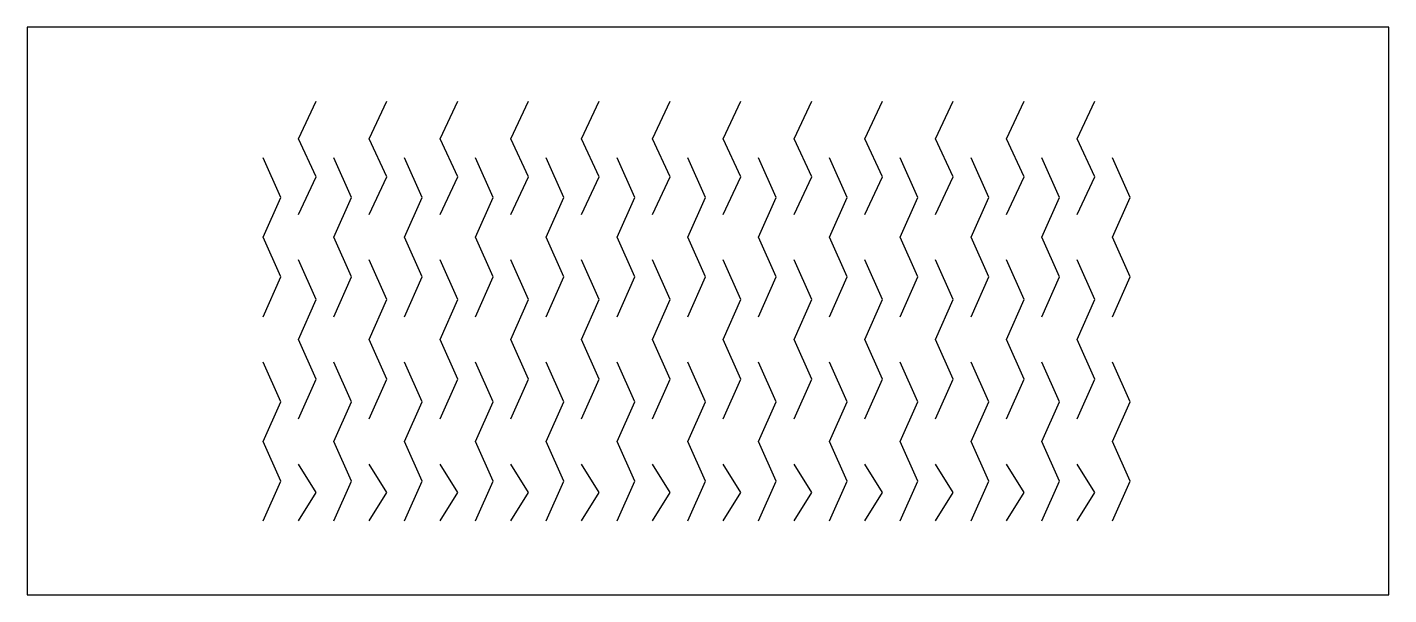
# Model space of a CAD drawing. Header units: millimetres. Extents: x 0 to 120, y 0 to 50.
import ezdxf

# ---------------------------------------------------------------- set-up
doc = ezdxf.new("R2010")
doc.units = ezdxf.units.MM
doc.layers.add('CUT', color=1, linetype='Continuous')

msp = doc.modelspace()

# ---------------------------------------------------------------- linework, layer by layer
at = {"layer": 'CUT'}
msp.add_lwpolyline([(120, 0), (120, 50), (0, 50), (0, 0), (120, 0)], close=True, dxfattribs=at)
for points in [[(23.9, 33.5), (25.46, 36.83), (23.9, 40.17), (25.46, 43.5)], [(30.14, 33.5), (31.7, 36.83), (30.14, 40.17), (31.7, 43.5)], [(36.38, 33.5), (37.94, 36.83), (36.38, 40.17), (37.94, 43.5)], [(42.62, 33.5), (44.18, 36.83), (42.62, 40.17), (44.18, 43.5)], [(48.86, 33.5), (50.42, 36.83), (48.86, 40.17), (50.42, 43.5)], [(55.1, 33.5), (56.66, 36.83), (55.1, 40.17), (56.66, 43.5)], [(61.34, 33.5), (62.9, 36.83), (61.34, 40.17), (62.9, 43.5)], [(67.58, 33.5), (69.14, 36.83), (67.58, 40.17), (69.14, 43.5)], [(73.82, 33.5), (75.38, 36.83), (73.82, 40.17), (75.38, 43.5)], [(80.06, 33.5), (81.62, 36.83), (80.06, 40.17), (81.62, 43.5)], [(86.3, 33.5), (87.86, 36.83), (86.3, 40.17), (87.86, 43.5)], [(92.54, 33.5), (94.1, 36.83), (92.54, 40.17), (94.1, 43.5)], [(20.78, 24.5), (22.34, 28), (20.78, 31.5), (22.34, 35), (20.78, 38.5)], [(27.02, 24.5), (28.58, 28), (27.02, 31.5), (28.58, 35), (27.02, 38.5)], [(33.26, 24.5), (34.82, 28), (33.26, 31.5), (34.82, 35), (33.26, 38.5)], [(39.5, 24.5), (41.06, 28), (39.5, 31.5), (41.06, 35), (39.5, 38.5)], [(45.74, 24.5), (47.3, 28), (45.74, 31.5), (47.3, 35), (45.74, 38.5)], [(51.98, 24.5), (53.54, 28), (51.98, 31.5), (53.54, 35), (51.98, 38.5)], [(58.22, 24.5), (59.78, 28), (58.22, 31.5), (59.78, 35), (58.22, 38.5)], [(64.46, 24.5), (66.02, 28), (64.46, 31.5), (66.02, 35), (64.46, 38.5)], [(70.7, 24.5), (72.26, 28), (70.7, 31.5), (72.26, 35), (70.7, 38.5)], [(76.94, 24.5), (78.5, 28), (76.94, 31.5), (78.5, 35), (76.94, 38.5)], [(83.18, 24.5), (84.74, 28), (83.18, 31.5), (84.74, 35), (83.18, 38.5)], [(89.42, 24.5), (90.98, 28), (89.42, 31.5), (90.98, 35), (89.42, 38.5)], [(95.66, 24.5), (97.22, 28), (95.66, 31.5), (97.22, 35), (95.66, 38.5)], [(23.9, 15.5), (25.46, 19), (23.9, 22.5), (25.46, 26), (23.9, 29.5)], [(30.14, 15.5), (31.7, 19), (30.14, 22.5), (31.7, 26), (30.14, 29.5)], [(36.38, 15.5), (37.94, 19), (36.38, 22.5), (37.94, 26), (36.38, 29.5)], [(42.62, 15.5), (44.18, 19), (42.62, 22.5), (44.18, 26), (42.62, 29.5)], [(48.86, 15.5), (50.42, 19), (48.86, 22.5), (50.42, 26), (48.86, 29.5)], [(55.1, 15.5), (56.66, 19), (55.1, 22.5), (56.66, 26), (55.1, 29.5)], [(61.34, 15.5), (62.9, 19), (61.34, 22.5), (62.9, 26), (61.34, 29.5)], [(67.58, 15.5), (69.14, 19), (67.58, 22.5), (69.14, 26), (67.58, 29.5)], [(73.82, 15.5), (75.38, 19), (73.82, 22.5), (75.38, 26), (73.82, 29.5)], [(80.06, 15.5), (81.62, 19), (80.06, 22.5), (81.62, 26), (80.06, 29.5)], [(86.3, 15.5), (87.86, 19), (86.3, 22.5), (87.86, 26), (86.3, 29.5)], [(92.54, 15.5), (94.1, 19), (92.54, 22.5), (94.1, 26), (92.54, 29.5)], [(20.78, 6.5), (22.34, 10), (20.78, 13.5), (22.34, 17), (20.78, 20.5)], [(27.02, 6.5), (28.58, 10), (27.02, 13.5), (28.58, 17), (27.02, 20.5)], [(33.26, 6.5), (34.82, 10), (33.26, 13.5), (34.82, 17), (33.26, 20.5)], [(39.5, 6.5), (41.06, 10), (39.5, 13.5), (41.06, 17), (39.5, 20.5)], [(45.74, 6.5), (47.3, 10), (45.74, 13.5), (47.3, 17), (45.74, 20.5)], [(51.98, 6.5), (53.54, 10), (51.98, 13.5), (53.54, 17), (51.98, 20.5)], [(58.22, 6.5), (59.78, 10), (58.22, 13.5), (59.78, 17), (58.22, 20.5)], [(64.46, 6.5), (66.02, 10), (64.46, 13.5), (66.02, 17), (64.46, 20.5)], [(70.7, 6.5), (72.26, 10), (70.7, 13.5), (72.26, 17), (70.7, 20.5)], [(76.94, 6.5), (78.5, 10), (76.94, 13.5), (78.5, 17), (76.94, 20.5)], [(83.18, 6.5), (84.74, 10), (83.18, 13.5), (84.74, 17), (83.18, 20.5)], [(89.42, 6.5), (90.98, 10), (89.42, 13.5), (90.98, 17), (89.42, 20.5)], [(95.66, 6.5), (97.22, 10), (95.66, 13.5), (97.22, 17), (95.66, 20.5)], [(23.9, 6.5), (25.46, 9), (23.9, 11.5)], [(30.14, 6.5), (31.7, 9), (30.14, 11.5)], [(36.38, 6.5), (37.94, 9), (36.38, 11.5)], [(42.62, 6.5), (44.18, 9), (42.62, 11.5)], [(48.86, 6.5), (50.42, 9), (48.86, 11.5)], [(55.1, 6.5), (56.66, 9), (55.1, 11.5)], [(61.34, 6.5), (62.9, 9), (61.34, 11.5)], [(67.58, 6.5), (69.14, 9), (67.58, 11.5)], [(73.82, 6.5), (75.38, 9), (73.82, 11.5)], [(80.06, 6.5), (81.62, 9), (80.06, 11.5)], [(86.3, 6.5), (87.86, 9), (86.3, 11.5)], [(92.54, 6.5), (94.1, 9), (92.54, 11.5)]]:
    msp.add_lwpolyline(points, dxfattribs=at)

doc.saveas('drawing.dxf')
